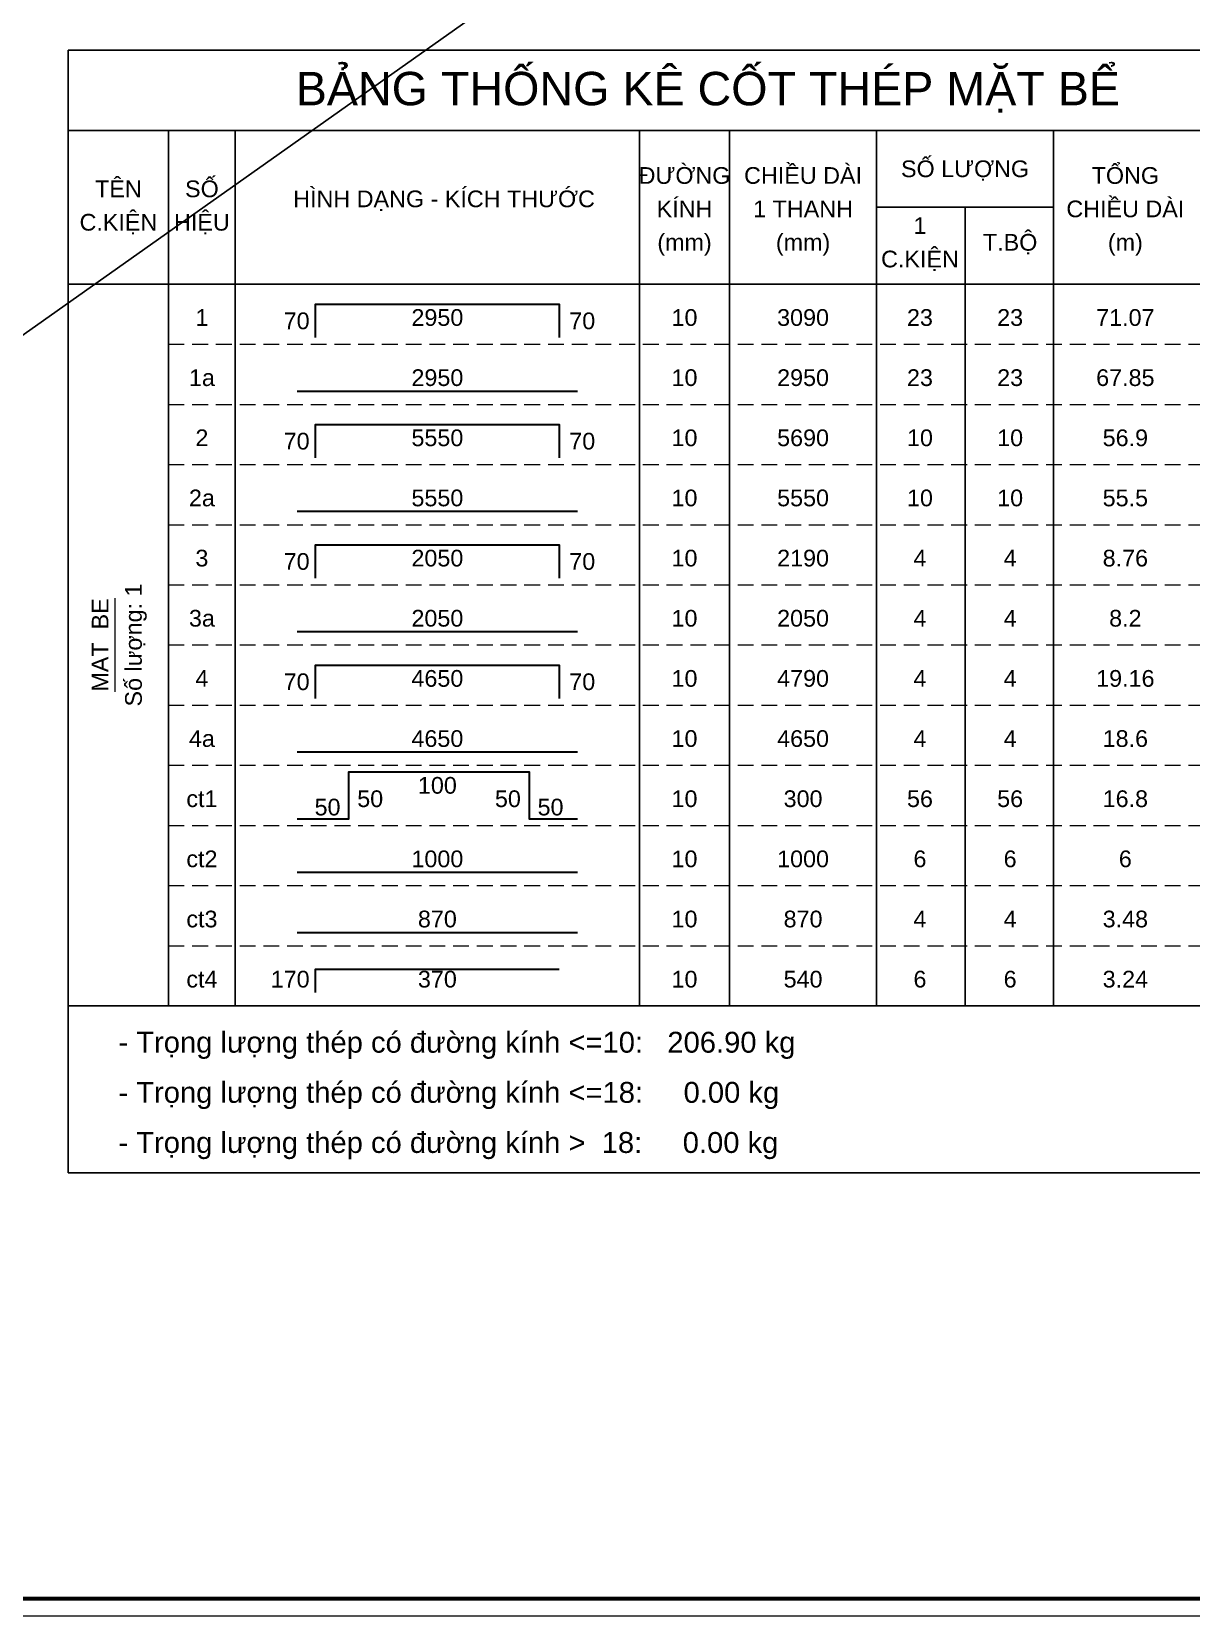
# Model space of a CAD drawing. Header units: millimetres. Extents: x 142758 to 365363, y -504867 to -415100.
# Drawn here: x 325048 to 332381, y -478817 to -468802 of the extents above; entities that cross this region are included whole.
import ezdxf
from ezdxf.enums import TextEntityAlignment as Align

# ---------------------------------------------------------------- set-up
doc = ezdxf.new("R2010")
doc.units = ezdxf.units.MM
doc.header["$LTSCALE"] = 20
doc.header["$MEASUREMENT"] = 0
doc.linetypes.add('HIDDEN', pattern=[0.375, 0.25, -0.125])
doc.layers.get('Defpoints').update_dxf_attribs({"color": 1})
doc.layers.add('KCS_Plotter', color=11, linetype='Continuous', plot=False)
doc.layers.add('Khungten_LCDI', color=7, linetype='Continuous')
for name, color, linetype, lineweight in [('LC MANH DUT', 35, 'HIDDEN', 5), ('LC Net dam 1', 30, 'Continuous', 30), ('LC Net thay', 7, 'Continuous', 25), ('LC Text1', 3, 'Continuous', 20), ('TextThep', 7, 'Continuous', 0)]:
    doc.layers.add(name, color=color, linetype=linetype, lineweight=lineweight)
doc.styles.add('Hoa', font='micross_0.ttf')
doc.styles.add('Khungten', font='VHAVAN.TTF', dxfattribs={"width": 0.9, "height": 5000})
doc.styles.add('Thuong', font='micross_0.ttf')
doc.styles.add('Title', font='VHBLACK.TTF', dxfattribs={"width": 0.8})

# ---------------------------------------------------------------- blocks, each defined once
blk = doc.blocks.new('lcdi fix')
at = {"layer": 'Defpoints', "lineweight": 0}
blk.add_lwpolyline([(-1200, -14850), (-1200, 14850), (40800, 14850), (40800, -14850)], close=True, dxfattribs=at)
at = {"layer": 'Khungten_LCDI', "color": 5, "lineweight": 60}
blk.add_lwpolyline([(0, -14650), (0, 14650), (40600, 14650), (40600, -14650)], close=True, dxfattribs=at)
at = {"color": 7, "style": 'Khungten', "width": 0.8}
for tag, p in [('REVISION', (39499, -10746)), ('NGAYHT', (39546, -11609))]:
    blk.add_attdef(tag, text='', height=200, dxfattribs=at).set_placement(p, align=Align.CENTER)
at = {"layer": 'LC Text1', "style": 'Title', "width": 1.485915}
for tag, p, p2 in [('TENBANVE1', (36913, -8886), (40339, -8886)), ('TENBANVE2', (36913, -9562), (40339, -9562))]:
    blk.add_attdef(tag, text='', height=250, dxfattribs=at).set_placement(p, p2, align=Align.FIT)
at = {"layer": 'LC Text1', "style": 'Title', "width": 0.7}
blk.add_attdef('SOBANVE', text='', height=250, dxfattribs=at).set_placement((39562, -13896), align=Align.CENTER)

msp = doc.modelspace()

# ---------------------------------------------------------------- linework, layer by layer
at = {"layer": 'KCS_Plotter', "ltscale": 2}
msp.add_line((313541.3, -478816.8), (336641.3, -462481.8), dxfattribs=at)
at = {"layer": 'LC MANH DUT', "ltscale": 20}
for p, q in [((325913.1, -470777.1), (333368.5, -470777.1)), ((325913.1, -471157.3), (333368.5, -471157.3)), ((325913.1, -471537.5), (333368.5, -471537.5)), ((325913.1, -471917.6), (333368.5, -471917.6)), ((325913.1, -472297.8), (333368.5, -472297.8)), ((325913.1, -472677.9), (333368.5, -472677.9)), ((325913.1, -473058.1), (333368.5, -473058.1)), ((325913.1, -473438.3), (333368.5, -473438.3)), ((325913.1, -473818.4), (333368.5, -473818.4)), ((325913.1, -474198.6), (333368.5, -474198.6)), ((325913.1, -474578.7), (333368.5, -474578.7)), ((325913.1, -474958.9), (333368.5, -474958.9))]:
    msp.add_line(p, q, dxfattribs=at)
at = {"layer": 'LC Net dam 1'}
for points in [[(326842.4, -470734.9), (326842.4, -470523.7), (328384.2, -470523.7), (328384.2, -470734.9)], [(326726.2, -471072.8), (328500.3, -471072.8)], [(326842.4, -471495.2), (326842.4, -471284), (328384.2, -471284), (328384.2, -471495.2)], [(326726.2, -471833.1), (328500.3, -471833.1)], [(326842.4, -472255.5), (326842.4, -472044.3), (328384.2, -472044.3), (328384.2, -472255.5)], [(326726.2, -472593.5), (328500.3, -472593.5)], [(326842.4, -473015.9), (326842.4, -472804.7), (328384.2, -472804.7), (328384.2, -473015.9)], [(326726.2, -473353.8), (328500.3, -473353.8)], [(326726.2, -473776.2), (327053.6, -473776.2), (327053.6, -473480.5), (328194.1, -473480.5), (328194.1, -473776.2), (328500.3, -473776.2)], [(326726.2, -474114.1), (328500.3, -474114.1)], [(326726.2, -474494.3), (328500.3, -474494.3)], [(326842.4, -474874.4), (326842.4, -474726.6), (328384.2, -474726.6)]]:
    msp.add_lwpolyline(points, dxfattribs=at)
at = {"layer": 'LC Net thay'}
for p, q in [((325279.5, -468918.6), (333368.5, -468918.6)), ((325279.5, -468918.6), (325279.5, -476014.9)), ((325279.5, -469425.5), (333368.5, -469425.5)), ((325913.1, -469425.5), (325913.1, -474958.9)), ((326335.5, -469425.5), (326335.5, -474958.9)), ((328891, -469425.5), (328891, -474958.9)), ((329461.3, -469425.5), (329461.3, -474958.9)), ((330390.6, -469425.5), (330390.6, -474958.9)), ((331509.9, -469425.5), (331509.9, -474958.9)), ((330390.6, -469911.2), (331509.9, -469911.2)), ((330950.2, -469911.2), (330950.2, -474958.9)), ((325279.5, -470397), (333368.5, -470397)), ((325279.5, -474958.9), (333368.5, -474958.9)), ((325279.5, -474958.9), (333368.5, -474958.9)), ((325279.5, -476014.9), (333368.5, -476014.9))]:
    msp.add_line(p, q, dxfattribs=at)
at = {"layer": 'LC Text1'}
msp.add_line((325575.2, -472973.6), (325575.2, -472382.3), dxfattribs=at)

# ---------------------------------------------------------------- block references
at = {"layer": 'LC Net thay', "xscale": 0.55, "yscale": 0.55, "zscale": 0.55}
msp.add_blockref('lcdi fix', (314201.3, -470649.3), dxfattribs=at)

# ---------------------------------------------------------------- texts
at = {"layer": 'LC Text1', "color": 4, "style": 'Hoa'}
msp.add_text('BẢNG THỐNG KÊ CỐT THÉP MẶT BỂ', height=211.2, dxfattribs=at).set_placement((329324, -469267.1), align=Align.CENTER)
at = {"layer": 'LC Text1'}
for s, style, p in [('SỐ LƯỢNG', 'Hoa', (330950.2, -469721.1)), ('ĐƯỜNG', 'Hoa', (329176.2, -469763.4)), ('CHIỀU DÀI', 'Hoa', (329925.9, -469763.4)), ('TỔNG', 'Hoa', (331964, -469763.4)), ('TÊN', 'Hoa', (325596.3, -469847.9)), ('SỐ', 'Hoa', (326124.3, -469847.9)), ('HÌNH DẠNG - KÍCH THƯỚC', 'Hoa', (327655.5, -469911.2)), ('KÍNH', 'Hoa', (329176.2, -469974.6)), ('1 THANH', 'Hoa', (329925.9, -469974.6)), ('CHIỀU DÀI', 'Hoa', (331964, -469974.6)), ('C.KIỆN', 'Hoa', (325596.3, -470059.1)), ('HIỆU', 'Hoa', (326124.3, -470059.1)), ('1', 'Hoa', (330665.1, -470080.2)), ('(mm)', 'Thuong', (329176.2, -470185.8)), ('(mm)', 'Thuong', (329925.9, -470185.8)), ('T.BỘ', 'Hoa', (331235.4, -470185.8)), ('(m)', 'Thuong', (331964, -470185.8)), ('C.KIỆN', 'Hoa', (330665.1, -470291.4))]:
    msp.add_text(s, height=105.6, dxfattribs=dict(at, style=style)).set_placement(p, align=Align.CENTER)
at = {"layer": 'LC Text1', "style": 'Hoa'}
for s, p in [('Số lượng: 1', (325744.2, -472677.9)), ('MAT  BE', (325533, -472677.9))]:
    msp.add_text(s, height=105.6, rotation=90.00021, dxfattribs=at).set_placement(p, align=Align.CENTER)
for s, p in [('- Trọng lượng thép có đường kính <=10:   206.90 kg', (325596.3, -475254.6)), ('- Trọng lượng thép có đường kính <=18:     0.00 kg', (325596.3, -475571.4)), ('- Trọng lượng thép có đường kính >  18:     0.00 kg', (325596.3, -475888.2))]:
    msp.add_text(s, height=132, dxfattribs=at).set_placement(p)
at = {"layer": 'TextThep', "style": 'Hoa'}
for s, p in [('1', (326124.3, -470692.7)), ('2950', (327613.3, -470692.7)), ('10', (329176.2, -470692.7)), ('1a', (326124.3, -471072.8)), ('2950', (327613.3, -471072.8)), ('10', (329176.2, -471072.8)), ('2950', (329925.9, -471072.8)), ('23', (330665.1, -471072.8)), ('23', (331235.4, -471072.8)), ('67.85', (331964, -471072.8)), ('2', (326124.3, -471453)), ('5550', (327613.3, -471453)), ('10', (329176.2, -471453)), ('2a', (326124.3, -471833.1)), ('5550', (327613.3, -471833.1)), ('10', (329176.2, -471833.1)), ('5550', (329925.9, -471833.1)), ('10', (330665.1, -471833.1)), ('10', (331235.4, -471833.1)), ('55.5', (331964, -471833.1)), ('3', (326124.3, -472213.3)), ('2050', (327613.3, -472213.3)), ('10', (329176.2, -472213.3)), ('3a', (326124.3, -472593.5)), ('2050', (327613.3, -472593.5)), ('10', (329176.2, -472593.5)), ('2050', (329925.9, -472593.5)), ('4', (330665.1, -472593.5)), ('4', (331235.4, -472593.5)), ('8.2', (331964, -472593.5)), ('4', (326124.3, -472973.6)), ('4650', (327613.3, -472973.6)), ('10', (329176.2, -472973.6)), ('4a', (326124.3, -473353.8)), ('4650', (327613.3, -473353.8)), ('10', (329176.2, -473353.8)), ('4650', (329925.9, -473353.8)), ('4', (330665.1, -473353.8)), ('4', (331235.4, -473353.8)), ('18.6', (331964, -473353.8)), ('ct1', (326124.3, -473733.9)), ('10', (329176.2, -473733.9)), ('ct2', (326124.3, -474114.1)), ('1000', (327613.3, -474114.1)), ('10', (329176.2, -474114.1)), ('1000', (329925.9, -474114.1)), ('6', (330665.1, -474114.1)), ('6', (331235.4, -474114.1)), ('6', (331964, -474114.1)), ('ct3', (326124.3, -474494.3)), ('870', (327613.3, -474494.3)), ('10', (329176.2, -474494.3)), ('870', (329925.9, -474494.3)), ('4', (330665.1, -474494.3)), ('4', (331235.4, -474494.3)), ('3.48', (331964, -474494.3)), ('ct4', (326124.3, -474874.4)), ('370', (327613.3, -474874.4)), ('10', (329176.2, -474874.4))]:
    msp.add_text(s, height=105.6, dxfattribs=at).set_placement(p, align=Align.BOTTOM_CENTER)
for s, p in [('70', (326805.4, -470713.8)), ('70', (326805.4, -471474.1)), ('70', (326805.4, -472234.4)), ('70', (326805.4, -472994.7)), ('170', (326805.4, -474874.4))]:
    msp.add_text(s, height=105.6, dxfattribs=at).set_placement(p, align=Align.BOTTOM_RIGHT)
for p in [(328447.5, -470713.8), (328447.5, -471474.1), (328447.5, -472234.4), (328447.5, -472994.7)]:
    msp.add_text('70', height=105.6, dxfattribs=at).set_placement(p, align=Align.BOTTOM_LEFT)
at = {"layer": 'TextThep', "color": 7, "style": 'Hoa'}
for s, p in [('3090', (329925.9, -470692.7)), ('23', (330665.1, -470692.7)), ('23', (331235.4, -470692.7)), ('71.07', (331964, -470692.7)), ('5690', (329925.9, -471453)), ('10', (330665.1, -471453)), ('10', (331235.4, -471453)), ('56.9', (331964, -471453)), ('2190', (329925.9, -472213.3)), ('4', (330665.1, -472213.3)), ('4', (331235.4, -472213.3)), ('8.76', (331964, -472213.3)), ('4790', (329925.9, -472973.6)), ('4', (330665.1, -472973.6)), ('4', (331235.4, -472973.6)), ('19.16', (331964, -472973.6)), ('300', (329925.9, -473733.9)), ('56', (330665.1, -473733.9)), ('56', (331235.4, -473733.9)), ('16.8', (331964, -473733.9)), ('540', (329925.9, -474874.4)), ('6', (330665.1, -474874.4)), ('6', (331235.4, -474874.4)), ('3.24', (331964, -474874.4))]:
    msp.add_text(s, height=105.6, dxfattribs=at).set_placement(p, align=Align.BOTTOM_CENTER)
at = {"layer": 'TextThep', "style": 'Hoa'}
for p in [(327106.4, -473702.3), (328246.9, -473755.1)]:
    msp.add_text('50', height=105.6, dxfattribs=at).set_placement(p)
msp.add_text('100', height=105.6, dxfattribs=at).set_placement((327613.3, -473617.8), align=Align.CENTER)
for p in [(328141.3, -473702.3), (327000.8, -473755.1)]:
    msp.add_text('50', height=105.6, dxfattribs=at).set_placement(p, align=Align.RIGHT)

doc.saveas('drawing.dxf')
